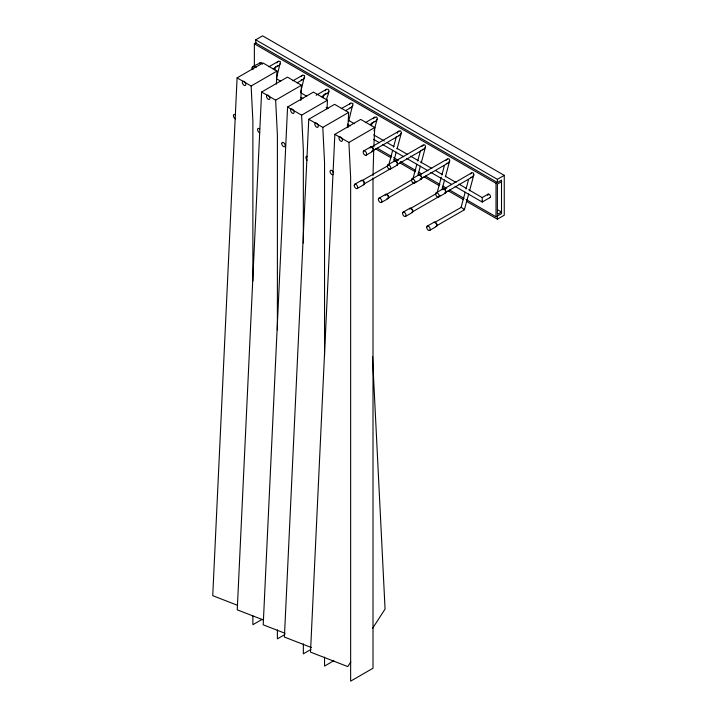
<?xml version="1.0" encoding="UTF-8"?>
<svg xmlns="http://www.w3.org/2000/svg" width="717" height="717" viewBox="0 0 717 717"><rect width="100%" height="100%" fill="white"/><g stroke="black" fill="none" stroke-linecap="round" stroke-linejoin="round"><path stroke-width="1.08" d="M455.08 186.375L482.227 202.051L482.227 197.542L488.125 194.137M276.377 84.122L276.986 71.073L262.951 62.962L237.094 77.884L212.743 595.684L237.596 605.327M300.781 100.452L301.498 85.224L287.454 77.113L261.606 92.036L237.246 609.835L263.139 619.873M327.051 108.912L327.454 100.21L313.419 92.099L287.571 107.03L263.211 624.821L284.954 633.254M347.933 127.68L348.65 112.444L334.615 104.341L308.758 119.264L284.407 637.063L311.33 647.505M373.826 147.093L374.749 127.518L360.705 119.407L334.857 134.33L310.506 652.129L347.781 666.586L350.792 661.943M373.727 149.27L373.01 175.692M276.529 78.144L280.472 61.725L278.734 61.133L268.767 66.815M300.692 92.099L304.635 75.679L302.897 75.088L292.93 80.761M326.549 99.744C326.28 97.844 332.177 87.958 326.495 89.293L316.152 95.253M348.74 121.048L352.961 103.58L351.231 102.988L341.256 108.661M374.032 130.799L377.276 118.61L376.846 117.149L374.821 117.194L365.419 122.616M397.075 148.948L401.439 132.564L400.606 130.87L398.984 131.139L370.788 147.415M421.238 162.902L425.602 146.51L424.769 144.816L423.147 145.094L394.959 161.37M445.4 176.857L449.774 160.465L448.932 158.771L447.309 159.049L419.122 175.324A1.954 1.129 60 0 1 420.933 176.23A1.954 1.129 60 0 1 421.291 178.497M469.563 190.803L473.937 174.419L473.095 172.725L471.481 172.994L443.285 189.27M274.719 69.916L275.57 66.717M323.044 97.817L323.905 94.617M347.333 126.3L347.897 124.202M371.37 125.717L372.231 122.517M388.677 165.277L392.674 150.337M393.534 147.137L396.393 136.472M393.696 161.558L396.223 152.103M416.846 164.292L412.84 179.223L386.024 194.71A1.954 1.129 60 0 1 386.642 194.657M417.697 161.092L420.556 150.418M417.859 175.513L420.395 166.057M437.289 192.111L441.296 177.171M441.86 175.038L444.441 165.439M442.022 189.458L444.558 180.003M465.172 192.192L461.165 207.123L464.383 209.705L468.721 193.957M466.032 188.992L468.604 179.393M280.472 63.437L279.289 65.166L272.998 68.877M304.635 77.382L303.452 79.121L297.161 82.831M328.798 91.337L327.624 93.067L321.324 96.786M352.97 105.291L351.787 107.021L345.486 110.732M377.133 119.237L375.95 120.976L369.649 124.686M397.254 133.272L397.541 132.636M401.296 133.192L399.566 135.316L372.741 150.803M425.459 147.137L423.729 149.27L397.863 164.202M449.622 161.092L447.892 163.216L421.076 178.703M473.785 175.047L472.055 177.171L445.239 192.658M372.437 628.558L385.065 609.083L372.499 356.421M276.717 62.881L277.12 62.289M325.043 90.781L326.495 89.293M373.369 118.69L374.821 117.194M421.704 146.591L423.147 145.094M445.866 160.536L447.309 159.049M301.283 76.244L302.332 75.339M349.609 104.144L350.658 103.239M397.944 132.045L398.984 131.139M470.433 173.899L471.481 172.994M260.289 62.594C259.285 64.351 248.181 66.645 253.011 69.639M277.613 61.779L278.16 61.384M255.745 39.82L497.383 179.331L497.383 182.521L255.745 43.011L255.745 39.82L262.619 35.85L504.257 175.36L504.257 215.217L497.383 219.187L466.453 201.325M254.365 66.116L254.365 43.8L256.202 42.742M237.094 77.884L251.138 85.995L276.986 71.073M261.606 92.036L275.651 100.147L301.498 85.224M287.571 107.03L301.606 115.132L327.454 100.21M308.758 119.264L322.802 127.375L348.65 112.444M334.857 134.33L348.901 142.441L374.749 127.518M363.689 150.955L370.564 146.985M366.091 155.204A2.438 1.407 60 0 0 365.365 151.439A2.438 1.407 60 0 0 363.214 152.604A2.438 1.407 60 0 0 366.091 155.204L372.965 151.233M387.852 164.91L394.726 160.94M354.736 184.305L361.61 180.334M362.811 180.2L387.718 165.824M391.061 168.405L363.806 184.144A1.954 1.129 60 0 0 364.03 182.342A1.954 1.129 60 0 0 362.479 180.702M390.254 169.158A2.438 1.407 60 0 0 389.528 165.385A2.438 1.407 60 0 0 387.386 166.55A2.438 1.407 60 0 0 390.254 169.158L397.137 165.188M357.174 188.535L364.057 184.565M412.015 178.856L418.898 174.885M378.899 198.259L385.782 194.289M387.978 198.089L416.165 181.733M414.426 183.104A2.438 1.407 60 0 0 413.691 179.34A2.438 1.407 60 0 0 411.549 180.505A2.438 1.407 60 0 0 414.426 183.104L421.3 179.133M381.345 202.481L388.22 198.51M436.187 192.81L443.061 188.84M403.062 212.205L409.945 208.235M410.187 208.656L436.044 193.733M413.082 211.497L439.396 196.306M438.589 197.058A2.438 1.407 60 0 0 437.854 193.285A2.438 1.407 60 0 0 435.712 194.45A2.438 1.407 60 0 0 438.589 197.058L445.463 193.088M405.508 216.435L412.383 212.465M497.383 179.331L504.257 175.36M254.365 43.8L496.012 183.31L501.506 180.137L501.506 213.612L496.012 216.794L466.041 199.487M501.506 181.733L497.383 184.117L497.383 214.401L501.506 212.017L497.643 209.785M427.233 226.16L434.108 222.189M429.671 230.381L436.545 226.42M490.078 197.516L482.227 202.051L482.227 200.921M262.198 619.327L252.877 624.704L252.877 615.751M284.846 634.554L277.389 638.856L277.389 629.902M310.802 649.539L303.345 653.841L303.345 643.767M333.862 660.698L324.541 666.084L324.541 657.13M252.447 67.129L254.392 66.663L256.345 67.129M278.743 65.561L277.12 65.839M302.906 79.515L301.292 79.784M327.069 93.461L325.052 93.506M351.231 107.416L350.111 107.765M375.394 121.37L373.781 121.639M399.566 135.316L398.437 135.665M423.729 149.27L422.107 149.539M447.892 163.216L446.27 163.494M472.055 177.171L470.442 177.449M440.005 195.651L439.996 195.302M461.497 207.24L434.35 222.611A1.954 1.129 60 0 1 434.968 222.557M276.699 78.888L280.58 81.129M300.934 92.878L306.751 96.239M326.145 107.433L328.081 108.554M348.444 120.304L354.261 123.665M373.647 134.859L384.312 141.016M387.216 142.692L394 146.609M396.913 148.294L407.579 154.451M410.483 156.127L418.244 160.608M420.18 161.719L431.813 168.441M435.694 170.682L442.479 174.598M445.382 176.274L456.048 182.432M458.961 184.108L466.713 188.589M468.649 189.709L482.227 197.623M300.925 97.369L302.861 98.489M347.458 124.238L350.371 125.923M373.638 139.358L379.454 142.71M382.367 144.395L403.698 156.709M406.602 158.385L427.932 170.7M430.845 172.385L451.208 184.135M377.124 148.15L391.616 156.521M393.552 157.641L398.383 160.429M400.319 161.549L415.779 170.476M418.683 172.152L421.578 173.819M425.45 176.05L439.951 184.421M442.846 186.097L446.709 188.329M449.613 190.005L464.114 198.376M375.591 148.876L391.061 157.803M393.965 159.479L396.86 161.146M399.763 162.822L415.224 171.748M418.128 173.424L420.054 174.545M423.926 176.776L439.387 185.703M442.29 187.379L445.185 189.055M448.089 190.722L463.549 199.658M464.159 209.247L464.499 209.714L436.303 225.989A1.954 1.129 60 0 0 436.303 223.74M348.901 142.441L350.64 177.413L350.64 681.15L373.01 668.235L373.01 177.933M322.802 127.375L324.541 162.347L324.541 356.008M301.606 115.132L303.345 150.113L303.345 243.018M275.651 100.147L277.389 135.119L277.389 329.901M251.138 85.995L252.877 120.976L252.877 281.046M497.383 215.996L497.383 219.187M496.012 183.31L496.012 216.794M235.579 118.843A2.438 1.407 60 0 1 233.41 115.67A2.438 1.407 60 0 1 235.579 114.998M244.094 81.344A2.438 1.407 60 0 1 245.68 84.965A2.438 1.407 60 0 1 242.938 84.176A2.438 1.407 60 0 1 243.233 81.102M259.751 132.797A2.438 1.407 60 0 1 257.573 129.616A2.438 1.407 60 0 1 259.751 128.943M269.475 96.607A2.438 1.407 60 0 1 268.803 99.484A2.438 1.407 60 0 1 266.518 96.078A2.438 1.407 60 0 1 269.117 96.078M333.011 174.581A2.438 1.407 60 0 1 330.376 172.797A2.438 1.407 60 0 1 331.066 170.243A2.438 1.407 60 0 1 333.459 172.914M340.754 137.153A2.438 1.407 60 0 1 342.278 140.899A2.438 1.407 60 0 1 339.392 139.618A2.438 1.407 60 0 1 340.306 136.956M487.766 195.472A1.954 1.129 60 0 1 488.743 194.083A1.954 1.129 60 0 1 490.437 196.18A1.954 1.129 60 0 1 489.46 197.569M259.886 63.49A1.954 1.129 60 0 1 260.916 62.54A1.954 1.129 60 0 1 262.467 64.18M293.289 110.033A2.438 1.407 60 0 1 293.603 113.349A2.438 1.407 60 0 1 290.887 111.323A2.438 1.407 60 0 1 291.98 109.056M292.428 109.253A2.438 1.407 60 0 1 292.868 109.584M307.181 160.187A2.438 1.407 60 0 1 305.899 157.516A2.438 1.407 60 0 1 307.181 156.333M317.039 123.53A2.438 1.407 60 0 1 317.864 127.232A2.438 1.407 60 0 1 314.987 125.081A2.438 1.407 60 0 1 316.591 123.199M385.504 194.54A2.438 1.407 60 0 1 387.592 194.872A2.438 1.407 60 0 1 388.695 197.731A2.438 1.407 60 0 1 387.001 198.394M385.271 195.4A2.438 1.407 60 0 1 385.334 194.925M387.001 194.809A1.954 1.129 60 0 1 388.193 197.883M395.578 161.316A1.954 1.129 60 0 1 397.317 163.861M397.128 164.552A1.954 1.129 60 0 1 396.913 164.749M394.269 161.558A2.438 1.407 60 0 1 397.003 162.114A2.438 1.407 60 0 1 396.77 165.286M409.497 208.871A2.438 1.407 60 0 1 412.212 209.373A2.438 1.407 60 0 1 412.024 212.573M409.963 208.862A1.954 1.129 60 0 1 411.164 208.755A1.954 1.129 60 0 1 412.356 210.242M412.356 211.838A1.954 1.129 60 0 1 411.854 212.133M418.611 175.136A2.438 1.407 60 0 1 420.709 175.504A2.438 1.407 60 0 1 421.793 178.372A2.438 1.407 60 0 1 420.072 178.99M361.171 180.971A2.438 1.407 60 0 1 364.057 181.742A2.438 1.407 60 0 1 363.277 184.627M371.764 147.514A1.954 1.129 60 0 1 373.1 149.468M370.044 148.087A2.438 1.407 60 0 1 371.791 147.137A2.438 1.407 60 0 1 373.494 150.14A2.438 1.407 60 0 1 371.738 151.09M433.83 222.44A2.438 1.407 60 0 1 436.698 223.883A2.438 1.407 60 0 1 435.775 226.482M435.685 222.969A1.954 1.129 60 0 1 436.017 223.319M442.927 189.781A1.954 1.129 60 0 1 444.621 189.629M444.952 189.978A1.954 1.129 60 0 1 445.454 190.856M445.598 191.322A1.954 1.129 60 0 1 445.598 192.147M445.454 192.452A1.954 1.129 60 0 1 444.952 192.748M442.604 189.458A2.438 1.407 60 0 1 445.329 190.023A2.438 1.407 60 0 1 445.105 193.187M281.736 143.57A2.438 1.407 60 0 0 284.326 146.788A2.438 1.407 60 0 0 284.326 143.337A2.438 1.407 60 0 0 281.736 143.57M378.397 199.371A2.438 1.407 60 0 0 380.987 202.597A2.438 1.407 60 0 0 380.987 199.138A2.438 1.407 60 0 0 378.397 199.371M402.56 213.325A2.438 1.407 60 0 0 405.15 216.543A2.438 1.407 60 0 0 405.15 213.092A2.438 1.407 60 0 0 402.56 213.325M354.234 185.425A2.438 1.407 60 0 0 356.824 188.643A2.438 1.407 60 0 0 356.824 185.192A2.438 1.407 60 0 0 354.234 185.425M426.723 227.271A2.438 1.407 60 0 0 429.313 230.498A2.438 1.407 60 0 0 429.313 227.047A2.438 1.407 60 0 0 426.723 227.271"/></g></svg>
